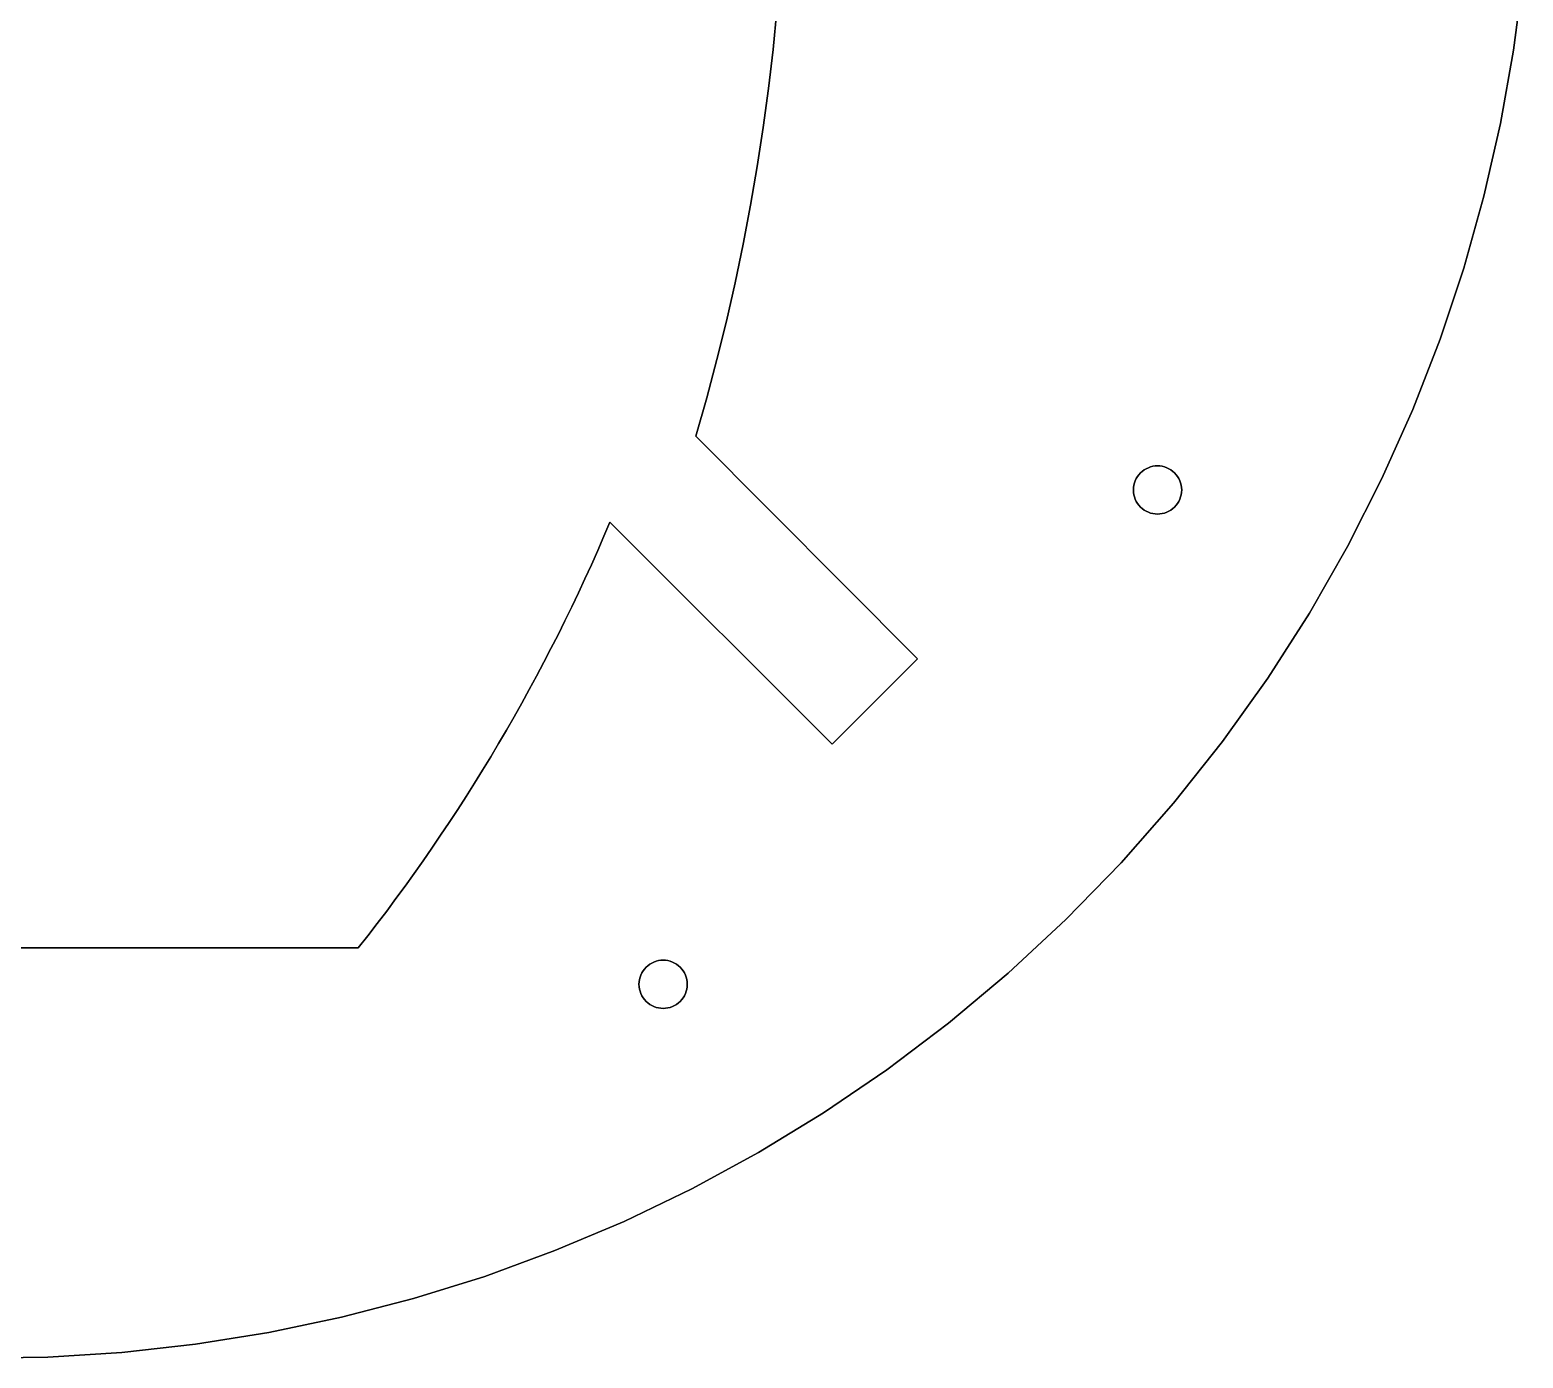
# Model space of a CAD drawing. Header units: metres. Extents: x 0 to 16, y 0 to 13.9.
# Drawn here: x 8.22 to 15.96, y 0 to 6.88 of the extents above; entities that cross this region are included whole.
import ezdxf

# ---------------------------------------------------------------- set-up
doc = ezdxf.new("R2010")
doc.units = ezdxf.units.M

msp = doc.modelspace()

# ---------------------------------------------------------------- linework, layer by layer
for points in [[(15.9072, 6.77976, 0.625), (15.9072, 6.77976), (15.9564, 7.16147), (15.9564, 7.16147, 0.625)], [(15.9564, 7.16147, 0.625), (15.9564, 7.16147), (15.9072, 6.77976), (15.9072, 6.77976, 0.625)], [(12.0896, 6.98629, 0.625), (12.0896, 6.98629), (12.0696, 6.78348), (12.0696, 6.78348, 0.625)], [(12.0696, 6.78348, 0.625), (12.0696, 6.78348), (12.0896, 6.98629), (12.0896, 6.98629, 0.625)], [(12.0696, 6.78348, 0.625), (12.0696, 6.78348), (12.046, 6.58096), (12.046, 6.58096, 0.625)], [(12.046, 6.58096, 0.625), (12.046, 6.58096), (12.0696, 6.78348), (12.0696, 6.78348, 0.625)], [(15.8396, 6.40017, 0.625), (15.8396, 6.40017), (15.9072, 6.77976), (15.9072, 6.77976, 0.625)], [(15.9072, 6.77976, 0.625), (15.9072, 6.77976), (15.8396, 6.40017), (15.8396, 6.40017, 0.625)], [(12.046, 6.58096, 0.625), (12.046, 6.58096), (12.0188, 6.37878), (12.0188, 6.37878, 0.625)], [(12.0188, 6.37878, 0.625), (12.0188, 6.37878), (12.046, 6.58096), (12.046, 6.58096, 0.625)], [(12.0188, 6.37878, 0.625), (12.0188, 6.37878), (11.9879, 6.177), (11.9879, 6.177, 0.625)], [(11.9879, 6.177, 0.625), (11.9879, 6.177), (12.0188, 6.37878), (12.0188, 6.37878, 0.625)], [(15.7536, 6.02343, 0.625), (15.7536, 6.02343), (15.8396, 6.40017), (15.8396, 6.40017, 0.625)], [(15.8396, 6.40017, 0.625), (15.8396, 6.40017), (15.7536, 6.02343), (15.7536, 6.02343, 0.625)], [(11.9879, 6.177, 0.625), (11.9879, 6.177), (11.9534, 5.97566), (11.9534, 5.97566, 0.625)], [(11.9534, 5.97566, 0.625), (11.9534, 5.97566), (11.9879, 6.177), (11.9879, 6.177, 0.625)], [(11.9534, 5.97566, 0.625), (11.9534, 5.97566), (11.9152, 5.77481), (11.9152, 5.77481, 0.625)], [(11.9152, 5.77481, 0.625), (11.9152, 5.77481), (11.9534, 5.97566), (11.9534, 5.97566, 0.625)], [(15.6491, 5.65023, 0.625), (15.6491, 5.65023), (15.7536, 6.02343), (15.7536, 6.02343, 0.625)], [(15.7536, 6.02343, 0.625), (15.7536, 6.02343), (15.6491, 5.65023), (15.6491, 5.65023, 0.625)], [(11.9152, 5.77481, 0.625), (11.9152, 5.77481), (11.8734, 5.57451), (11.8734, 5.57451, 0.625)], [(11.8734, 5.57451, 0.625), (11.8734, 5.57451), (11.9152, 5.77481), (11.9152, 5.77481, 0.625)], [(15.5261, 5.28128, 0.625), (15.5261, 5.28128), (15.6491, 5.65023), (15.6491, 5.65023, 0.625)], [(15.6491, 5.65023, 0.625), (15.6491, 5.65023), (15.5261, 5.28128), (15.5261, 5.28128, 0.625)], [(11.8734, 5.57451, 0.625), (11.8734, 5.57451), (11.828, 5.37479), (11.828, 5.37479, 0.625)], [(11.828, 5.37479, 0.625), (11.828, 5.37479), (11.8734, 5.57451), (11.8734, 5.57451, 0.625)], [(11.828, 5.37479, 0.625), (11.828, 5.37479), (11.7789, 5.17572), (11.7789, 5.17572, 0.625)], [(11.7789, 5.17572, 0.625), (11.7789, 5.17572), (11.828, 5.37479), (11.828, 5.37479, 0.625)], [(15.3846, 4.91731, 0.625), (15.3846, 4.91731), (15.5261, 5.28128), (15.5261, 5.28128, 0.625)], [(15.5261, 5.28128, 0.625), (15.5261, 5.28128), (15.3846, 4.91731), (15.3846, 4.91731, 0.625)], [(11.7789, 5.17572, 0.625), (11.7789, 5.17572), (11.7262, 4.97733), (11.7262, 4.97733, 0.625)], [(11.7262, 4.97733, 0.625), (11.7262, 4.97733), (11.7789, 5.17572), (11.7789, 5.17572, 0.625)], [(11.7262, 4.97733, 0.625), (11.7262, 4.97733), (11.6698, 4.77969), (11.6698, 4.77969, 0.625)], [(11.6698, 4.77969, 0.625), (11.6698, 4.77969), (11.7262, 4.97733), (11.7262, 4.97733, 0.625)], [(15.2245, 4.55901, 0.625), (15.2245, 4.55901), (15.3846, 4.91731), (15.3846, 4.91731, 0.625)], [(15.3846, 4.91731, 0.625), (15.3846, 4.91731), (15.2245, 4.55901), (15.2245, 4.55901, 0.625)], [(11.6698, 4.77969, 0.625), (11.6698, 4.77969), (12.8174, 3.62456), (12.8174, 3.62456, 0.625)], [(12.8174, 3.62456, 0.625), (12.8174, 3.62456), (11.6698, 4.77969), (11.6698, 4.77969, 0.625)], [(13.9519, 4.55892, 0.625), (13.9519, 4.55892), (13.9582, 4.56945), (13.9582, 4.56945, 0.625)], [(13.9582, 4.56945, 0.625), (13.9582, 4.56945), (13.9656, 4.5793), (13.9656, 4.5793, 0.625)], [(13.9656, 4.5793, 0.625), (13.9656, 4.5793), (13.9738, 4.58839), (13.9738, 4.58839, 0.625)], [(13.9738, 4.58839, 0.625), (13.9738, 4.58839), (13.9829, 4.59663), (13.9829, 4.59663, 0.625)], [(13.9829, 4.59663, 0.625), (13.9829, 4.59663), (13.9927, 4.60393), (13.9927, 4.60393, 0.625)], [(13.9927, 4.60393, 0.625), (13.9927, 4.60393), (14.0033, 4.61024), (14.0033, 4.61024, 0.625)], [(14.0033, 4.61024, 0.625), (14.0033, 4.61024), (14.0143, 4.61548), (14.0143, 4.61548, 0.625)], [(14.0143, 4.61548, 0.625), (14.0143, 4.61548), (14.0259, 4.61962), (14.0259, 4.61962, 0.625)], [(14.0259, 4.61962, 0.625), (14.0259, 4.61962), (14.0378, 4.6226), (14.0378, 4.6226, 0.625)], [(14.0378, 4.6226, 0.625), (14.0378, 4.6226), (14.0499, 4.6244), (14.0499, 4.6244, 0.625)], [(14.0499, 4.6244, 0.625), (14.0499, 4.6244), (14.0622, 4.625), (14.0622, 4.625, 0.625)], [(14.0622, 4.625, 0.625), (14.0622, 4.625), (14.0744, 4.6244), (14.0744, 4.6244, 0.625)], [(14.0744, 4.6244, 0.625), (14.0744, 4.6244), (14.0866, 4.6226), (14.0866, 4.6226, 0.625)], [(14.0866, 4.6226, 0.625), (14.0866, 4.6226), (14.0985, 4.61962), (14.0985, 4.61962, 0.625)], [(14.0985, 4.61962, 0.625), (14.0985, 4.61962), (14.11, 4.61548), (14.11, 4.61548, 0.625)], [(14.11, 4.61548, 0.625), (14.11, 4.61548), (14.1211, 4.61024), (14.1211, 4.61024, 0.625)], [(14.1211, 4.61024, 0.625), (14.1211, 4.61024), (14.1316, 4.60393), (14.1316, 4.60393, 0.625)], [(14.1316, 4.60393, 0.625), (14.1316, 4.60393), (14.1415, 4.59663), (14.1415, 4.59663, 0.625)], [(14.1415, 4.59663, 0.625), (14.1415, 4.59663), (14.1506, 4.58839), (14.1506, 4.58839, 0.625)], [(14.1506, 4.58839, 0.625), (14.1506, 4.58839), (14.1588, 4.5793), (14.1588, 4.5793, 0.625)], [(14.1588, 4.5793, 0.625), (14.1588, 4.5793), (14.1661, 4.56945), (14.1661, 4.56945, 0.625)], [(14.1661, 4.56945, 0.625), (14.1661, 4.56945), (14.1724, 4.55892), (14.1724, 4.55892, 0.625)], [(13.9372, 4.5, 0.625), (13.9372, 4.5), (13.9378, 4.51225), (13.9378, 4.51225, 0.625)], [(13.9378, 4.48775, 0.625), (13.9378, 4.48775), (13.9372, 4.5), (13.9372, 4.5, 0.625)], [(13.9378, 4.51225, 0.625), (13.9378, 4.51225), (13.9396, 4.52439), (13.9396, 4.52439, 0.625)], [(13.9396, 4.52439, 0.625), (13.9396, 4.52439), (13.9426, 4.53629), (13.9426, 4.53629, 0.625)], [(13.9426, 4.53629, 0.625), (13.9426, 4.53629), (13.9467, 4.54784), (13.9467, 4.54784, 0.625)], [(13.9467, 4.54784, 0.625), (13.9467, 4.54784), (13.9519, 4.55892), (13.9519, 4.55892, 0.625)], [(14.1724, 4.55892, 0.625), (14.1724, 4.55892), (14.1777, 4.54784), (14.1777, 4.54784, 0.625)], [(14.1777, 4.54784, 0.625), (14.1777, 4.54784), (14.1818, 4.53629), (14.1818, 4.53629, 0.625)], [(14.1818, 4.53629, 0.625), (14.1818, 4.53629), (14.1777, 4.54784), (14.1777, 4.54784, 0.625)], [(14.1777, 4.54784), (14.1818, 4.53629), (14.1818, 4.53629, 0.625), (14.1777, 4.54784, 0.625)], [(14.1818, 4.53629, 0.625), (14.1818, 4.53629), (14.1848, 4.52439), (14.1848, 4.52439, 0.625)], [(14.1848, 4.52439, 0.625), (14.1848, 4.52439), (14.1818, 4.53629), (14.1818, 4.53629, 0.625)], [(14.1818, 4.53629), (14.1848, 4.52439), (14.1848, 4.52439, 0.625), (14.1818, 4.53629, 0.625)], [(14.1848, 4.52439, 0.625), (14.1848, 4.52439), (14.1866, 4.51225), (14.1866, 4.51225, 0.625)], [(14.1866, 4.51225, 0.625), (14.1866, 4.51225), (14.1848, 4.52439), (14.1848, 4.52439, 0.625)], [(14.1848, 4.52439), (14.1866, 4.51225), (14.1866, 4.51225, 0.625), (14.1848, 4.52439, 0.625)], [(14.1866, 4.51225, 0.625), (14.1866, 4.51225), (14.1872, 4.5), (14.1872, 4.5, 0.625)], [(14.1872, 4.5, 0.625), (14.1872, 4.5), (14.1866, 4.51225), (14.1866, 4.51225, 0.625)], [(14.1866, 4.51225), (14.1872, 4.5), (14.1872, 4.5, 0.625), (14.1866, 4.51225, 0.625)], [(14.1872, 4.5, 0.625), (14.1872, 4.5), (14.1866, 4.48775), (14.1866, 4.48775, 0.625)], [(14.1866, 4.48775, 0.625), (14.1866, 4.48775), (14.1872, 4.5), (14.1872, 4.5, 0.625)], [(14.1872, 4.5), (14.1866, 4.48775), (14.1866, 4.48775, 0.625), (14.1872, 4.5, 0.625)], [(15.0459, 4.2071, 0.625), (15.0459, 4.2071), (15.2245, 4.55901), (15.2245, 4.55901, 0.625)], [(15.2245, 4.55901, 0.625), (15.2245, 4.55901), (15.0459, 4.2071), (15.0459, 4.2071, 0.625)], [(13.9396, 4.47561, 0.625), (13.9396, 4.47561), (13.9378, 4.48775), (13.9378, 4.48775, 0.625)], [(13.9426, 4.46371, 0.625), (13.9426, 4.46371), (13.9396, 4.47561), (13.9396, 4.47561, 0.625)], [(13.9467, 4.45216, 0.625), (13.9467, 4.45216), (13.9426, 4.46371), (13.9426, 4.46371, 0.625)], [(13.9519, 4.44108, 0.625), (13.9519, 4.44108), (13.9467, 4.45216), (13.9467, 4.45216, 0.625)], [(13.9467, 4.45216, 0.625), (13.9467, 4.45216), (13.9519, 4.44108), (13.9519, 4.44108, 0.625)], [(13.9519, 4.44108), (13.9467, 4.45216), (13.9467, 4.45216, 0.625), (13.9519, 4.44108, 0.625)], [(13.9582, 4.43055, 0.625), (13.9582, 4.43055), (13.9519, 4.44108), (13.9519, 4.44108, 0.625)], [(13.9519, 4.44108, 0.625), (13.9519, 4.44108), (13.9582, 4.43055), (13.9582, 4.43055, 0.625)], [(13.9582, 4.43055), (13.9519, 4.44108), (13.9519, 4.44108, 0.625), (13.9582, 4.43055, 0.625)], [(13.9656, 4.4207, 0.625), (13.9656, 4.4207), (13.9582, 4.43055), (13.9582, 4.43055, 0.625)], [(13.9582, 4.43055, 0.625), (13.9582, 4.43055), (13.9656, 4.4207), (13.9656, 4.4207, 0.625)], [(13.9656, 4.4207), (13.9582, 4.43055), (13.9582, 4.43055, 0.625), (13.9656, 4.4207, 0.625)], [(13.9738, 4.41161, 0.625), (13.9738, 4.41161), (13.9656, 4.4207), (13.9656, 4.4207, 0.625)], [(13.9656, 4.4207, 0.625), (13.9656, 4.4207), (13.9738, 4.41161), (13.9738, 4.41161, 0.625)], [(13.9738, 4.41161), (13.9656, 4.4207), (13.9656, 4.4207, 0.625), (13.9738, 4.41161, 0.625)], [(13.9829, 4.40337, 0.625), (13.9829, 4.40337), (13.9738, 4.41161), (13.9738, 4.41161, 0.625)], [(13.9738, 4.41161, 0.625), (13.9738, 4.41161), (13.9829, 4.40337), (13.9829, 4.40337, 0.625)], [(13.9829, 4.40337), (13.9738, 4.41161), (13.9738, 4.41161, 0.625), (13.9829, 4.40337, 0.625)], [(14.1506, 4.41161, 0.625), (14.1506, 4.41161), (14.1415, 4.40337), (14.1415, 4.40337, 0.625)], [(14.1415, 4.40337, 0.625), (14.1415, 4.40337), (14.1506, 4.41161), (14.1506, 4.41161, 0.625)], [(14.1506, 4.41161), (14.1415, 4.40337), (14.1415, 4.40337, 0.625), (14.1506, 4.41161, 0.625)], [(14.1588, 4.4207, 0.625), (14.1588, 4.4207), (14.1506, 4.41161), (14.1506, 4.41161, 0.625)], [(14.1506, 4.41161, 0.625), (14.1506, 4.41161), (14.1588, 4.4207), (14.1588, 4.4207, 0.625)], [(14.1588, 4.4207), (14.1506, 4.41161), (14.1506, 4.41161, 0.625), (14.1588, 4.4207, 0.625)], [(14.1661, 4.43055, 0.625), (14.1661, 4.43055), (14.1588, 4.4207), (14.1588, 4.4207, 0.625)], [(14.1588, 4.4207, 0.625), (14.1588, 4.4207), (14.1661, 4.43055), (14.1661, 4.43055, 0.625)], [(14.1661, 4.43055), (14.1588, 4.4207), (14.1588, 4.4207, 0.625), (14.1661, 4.43055, 0.625)], [(14.1724, 4.44108, 0.625), (14.1724, 4.44108), (14.1661, 4.43055), (14.1661, 4.43055, 0.625)], [(14.1661, 4.43055, 0.625), (14.1661, 4.43055), (14.1724, 4.44108), (14.1724, 4.44108, 0.625)], [(14.1724, 4.44108), (14.1661, 4.43055), (14.1661, 4.43055, 0.625), (14.1724, 4.44108, 0.625)], [(14.1777, 4.45216, 0.625), (14.1777, 4.45216), (14.1724, 4.44108), (14.1724, 4.44108, 0.625)], [(14.1724, 4.44108, 0.625), (14.1724, 4.44108), (14.1777, 4.45216), (14.1777, 4.45216, 0.625)], [(14.1777, 4.45216), (14.1724, 4.44108), (14.1724, 4.44108, 0.625), (14.1777, 4.45216, 0.625)], [(14.1818, 4.46371, 0.625), (14.1818, 4.46371), (14.1777, 4.45216), (14.1777, 4.45216, 0.625)], [(14.1777, 4.45216, 0.625), (14.1777, 4.45216), (14.1818, 4.46371), (14.1818, 4.46371, 0.625)], [(14.1818, 4.46371), (14.1777, 4.45216), (14.1777, 4.45216, 0.625), (14.1818, 4.46371, 0.625)], [(14.1848, 4.47561, 0.625), (14.1848, 4.47561), (14.1818, 4.46371), (14.1818, 4.46371, 0.625)], [(14.1818, 4.46371, 0.625), (14.1818, 4.46371), (14.1848, 4.47561), (14.1848, 4.47561, 0.625)], [(14.1848, 4.47561), (14.1818, 4.46371), (14.1818, 4.46371, 0.625), (14.1848, 4.47561, 0.625)], [(14.1866, 4.48775, 0.625), (14.1866, 4.48775), (14.1848, 4.47561), (14.1848, 4.47561, 0.625)], [(14.1848, 4.47561, 0.625), (14.1848, 4.47561), (14.1866, 4.48775), (14.1866, 4.48775, 0.625)], [(14.1866, 4.48775), (14.1848, 4.47561), (14.1848, 4.47561, 0.625), (14.1866, 4.48775, 0.625)], [(11.2246, 4.33398, 0.625), (11.2246, 4.33398), (11.1931, 4.25991), (11.1931, 4.25991, 0.625)], [(11.1931, 4.25991, 0.625), (11.1931, 4.25991), (11.2246, 4.33398), (11.2246, 4.33398, 0.625)], [(12.3754, 3.18262, 0.625), (12.3754, 3.18262), (11.2246, 4.33398), (11.2246, 4.33398, 0.625)], [(11.2246, 4.33398, 0.625), (11.2246, 4.33398), (12.3754, 3.18262), (12.3754, 3.18262, 0.625)], [(13.9927, 4.39607, 0.625), (13.9927, 4.39607), (13.9829, 4.40337), (13.9829, 4.40337, 0.625)], [(13.9829, 4.40337, 0.625), (13.9829, 4.40337), (13.9927, 4.39607), (13.9927, 4.39607, 0.625)], [(13.9927, 4.39607), (13.9829, 4.40337), (13.9829, 4.40337, 0.625), (13.9927, 4.39607, 0.625)], [(14.0033, 4.38976, 0.625), (14.0033, 4.38976), (13.9927, 4.39607), (13.9927, 4.39607, 0.625)], [(13.9927, 4.39607, 0.625), (13.9927, 4.39607), (14.0033, 4.38976), (14.0033, 4.38976, 0.625)], [(14.0033, 4.38976), (13.9927, 4.39607), (13.9927, 4.39607, 0.625), (14.0033, 4.38976, 0.625)], [(14.0143, 4.38452, 0.625), (14.0143, 4.38452), (14.0033, 4.38976), (14.0033, 4.38976, 0.625)], [(14.0033, 4.38976, 0.625), (14.0033, 4.38976), (14.0143, 4.38452), (14.0143, 4.38452, 0.625)], [(14.0143, 4.38452), (14.0033, 4.38976), (14.0033, 4.38976, 0.625), (14.0143, 4.38452, 0.625)], [(14.0259, 4.38038, 0.625), (14.0259, 4.38038), (14.0143, 4.38452), (14.0143, 4.38452, 0.625)], [(14.0143, 4.38452, 0.625), (14.0143, 4.38452), (14.0259, 4.38038), (14.0259, 4.38038, 0.625)], [(14.0259, 4.38038), (14.0143, 4.38452), (14.0143, 4.38452, 0.625), (14.0259, 4.38038, 0.625)], [(14.0378, 4.3774, 0.625), (14.0378, 4.3774), (14.0259, 4.38038), (14.0259, 4.38038, 0.625)], [(14.0259, 4.38038, 0.625), (14.0259, 4.38038), (14.0378, 4.3774), (14.0378, 4.3774, 0.625)], [(14.0378, 4.3774), (14.0259, 4.38038), (14.0259, 4.38038, 0.625), (14.0378, 4.3774, 0.625)], [(14.0499, 4.3756, 0.625), (14.0499, 4.3756), (14.0378, 4.3774), (14.0378, 4.3774, 0.625)], [(14.0378, 4.3774, 0.625), (14.0378, 4.3774), (14.0499, 4.3756), (14.0499, 4.3756, 0.625)], [(14.0499, 4.3756), (14.0378, 4.3774), (14.0378, 4.3774, 0.625), (14.0499, 4.3756, 0.625)], [(14.0622, 4.375, 0.625), (14.0622, 4.375), (14.0499, 4.3756), (14.0499, 4.3756, 0.625)], [(14.0499, 4.3756, 0.625), (14.0499, 4.3756), (14.0622, 4.375), (14.0622, 4.375, 0.625)], [(14.0622, 4.375), (14.0499, 4.3756), (14.0499, 4.3756, 0.625), (14.0622, 4.375, 0.625)], [(14.0744, 4.3756, 0.625), (14.0744, 4.3756), (14.0622, 4.375), (14.0622, 4.375, 0.625)], [(14.0622, 4.375, 0.625), (14.0622, 4.375), (14.0744, 4.3756), (14.0744, 4.3756, 0.625)], [(14.0744, 4.3756), (14.0622, 4.375), (14.0622, 4.375, 0.625), (14.0744, 4.3756, 0.625)], [(14.0866, 4.3774, 0.625), (14.0866, 4.3774), (14.0744, 4.3756), (14.0744, 4.3756, 0.625)], [(14.0744, 4.3756, 0.625), (14.0744, 4.3756), (14.0866, 4.3774), (14.0866, 4.3774, 0.625)], [(14.0866, 4.3774), (14.0744, 4.3756), (14.0744, 4.3756, 0.625), (14.0866, 4.3774, 0.625)], [(14.0985, 4.38038, 0.625), (14.0985, 4.38038), (14.0866, 4.3774), (14.0866, 4.3774, 0.625)], [(14.0866, 4.3774, 0.625), (14.0866, 4.3774), (14.0985, 4.38038), (14.0985, 4.38038, 0.625)], [(14.0985, 4.38038), (14.0866, 4.3774), (14.0866, 4.3774, 0.625), (14.0985, 4.38038, 0.625)], [(14.11, 4.38452, 0.625), (14.11, 4.38452), (14.0985, 4.38038), (14.0985, 4.38038, 0.625)], [(14.0985, 4.38038, 0.625), (14.0985, 4.38038), (14.11, 4.38452), (14.11, 4.38452, 0.625)], [(14.11, 4.38452), (14.0985, 4.38038), (14.0985, 4.38038, 0.625), (14.11, 4.38452, 0.625)], [(14.1211, 4.38976, 0.625), (14.1211, 4.38976), (14.11, 4.38452), (14.11, 4.38452, 0.625)], [(14.11, 4.38452, 0.625), (14.11, 4.38452), (14.1211, 4.38976), (14.1211, 4.38976, 0.625)], [(14.1211, 4.38976), (14.11, 4.38452), (14.11, 4.38452, 0.625), (14.1211, 4.38976, 0.625)], [(14.1316, 4.39607, 0.625), (14.1316, 4.39607), (14.1211, 4.38976), (14.1211, 4.38976, 0.625)], [(14.1211, 4.38976, 0.625), (14.1211, 4.38976), (14.1316, 4.39607), (14.1316, 4.39607, 0.625)], [(14.1316, 4.39607), (14.1211, 4.38976), (14.1211, 4.38976, 0.625), (14.1316, 4.39607, 0.625)], [(14.1415, 4.40337, 0.625), (14.1415, 4.40337), (14.1316, 4.39607), (14.1316, 4.39607, 0.625)], [(14.1316, 4.39607, 0.625), (14.1316, 4.39607), (14.1415, 4.40337), (14.1415, 4.40337, 0.625)], [(14.1415, 4.40337), (14.1316, 4.39607), (14.1316, 4.39607, 0.625), (14.1415, 4.40337, 0.625)], [(11.1931, 4.25991, 0.625), (11.1931, 4.25991), (11.161, 4.18613), (11.161, 4.18613, 0.625)], [(11.161, 4.18613, 0.625), (11.161, 4.18613), (11.1931, 4.25991), (11.1931, 4.25991, 0.625)], [(11.161, 4.18613, 0.625), (11.161, 4.18613), (11.1282, 4.11265), (11.1282, 4.11265, 0.625)], [(11.1282, 4.11265, 0.625), (11.1282, 4.11265), (11.161, 4.18613), (11.161, 4.18613, 0.625)], [(14.8487, 3.8623, 0.625), (14.8487, 3.8623), (15.0459, 4.2071), (15.0459, 4.2071, 0.625)], [(15.0459, 4.2071, 0.625), (15.0459, 4.2071), (14.8487, 3.8623), (14.8487, 3.8623, 0.625)], [(11.1282, 4.11265, 0.625), (11.1282, 4.11265), (11.0949, 4.03946), (11.0949, 4.03946, 0.625)], [(11.0949, 4.03946, 0.625), (11.0949, 4.03946), (11.1282, 4.11265), (11.1282, 4.11265, 0.625)], [(11.0949, 4.03946, 0.625), (11.0949, 4.03946), (11.0609, 3.96658), (11.0609, 3.96658, 0.625)], [(11.0609, 3.96658, 0.625), (11.0609, 3.96658), (11.0949, 4.03946), (11.0949, 4.03946, 0.625)], [(11.0609, 3.96658, 0.625), (11.0609, 3.96658), (11.0264, 3.894), (11.0264, 3.894, 0.625)], [(11.0264, 3.894, 0.625), (11.0264, 3.894), (11.0609, 3.96658), (11.0609, 3.96658, 0.625)], [(11.0264, 3.894, 0.625), (11.0264, 3.894), (10.9912, 3.82173), (10.9912, 3.82173, 0.625)], [(10.9912, 3.82173, 0.625), (10.9912, 3.82173), (11.0264, 3.894), (11.0264, 3.894, 0.625)], [(10.9912, 3.82173, 0.625), (10.9912, 3.82173), (10.9554, 3.74978), (10.9554, 3.74978, 0.625)], [(10.9554, 3.74978, 0.625), (10.9554, 3.74978), (10.9912, 3.82173), (10.9912, 3.82173, 0.625)], [(14.6329, 3.5253, 0.625), (14.6329, 3.5253), (14.8487, 3.8623), (14.8487, 3.8623, 0.625)], [(14.8487, 3.8623, 0.625), (14.8487, 3.8623), (14.6329, 3.5253), (14.6329, 3.5253, 0.625)], [(10.9554, 3.74978, 0.625), (10.9554, 3.74978), (10.919, 3.67814), (10.919, 3.67814, 0.625)], [(10.919, 3.67814, 0.625), (10.919, 3.67814), (10.9554, 3.74978), (10.9554, 3.74978, 0.625)], [(10.919, 3.67814, 0.625), (10.919, 3.67814), (10.882, 3.60682), (10.882, 3.60682, 0.625)], [(10.882, 3.60682, 0.625), (10.882, 3.60682), (10.919, 3.67814), (10.919, 3.67814, 0.625)], [(10.882, 3.60682, 0.625), (10.882, 3.60682), (10.8444, 3.53582), (10.8444, 3.53582, 0.625)], [(10.8444, 3.53582, 0.625), (10.8444, 3.53582), (10.882, 3.60682), (10.882, 3.60682, 0.625)], [(12.8174, 3.62456, 0.625), (12.8174, 3.62456), (12.3754, 3.18262), (12.3754, 3.18262, 0.625)], [(12.3754, 3.18262, 0.625), (12.3754, 3.18262), (12.8174, 3.62456), (12.8174, 3.62456, 0.625)], [(10.8444, 3.53582, 0.625), (10.8444, 3.53582), (10.8062, 3.46516), (10.8062, 3.46516, 0.625)], [(10.8062, 3.46516, 0.625), (10.8062, 3.46516), (10.8444, 3.53582), (10.8444, 3.53582, 0.625)], [(14.3984, 3.19682, 0.625), (14.3984, 3.19682), (14.6329, 3.5253), (14.6329, 3.5253, 0.625)], [(14.6329, 3.5253, 0.625), (14.6329, 3.5253), (14.3984, 3.19682), (14.3984, 3.19682, 0.625)], [(10.8062, 3.46516, 0.625), (10.8062, 3.46516), (10.7674, 3.39482), (10.7674, 3.39482, 0.625)], [(10.7674, 3.39482, 0.625), (10.7674, 3.39482), (10.8062, 3.46516), (10.8062, 3.46516, 0.625)], [(10.7674, 3.39482, 0.625), (10.7674, 3.39482), (10.7281, 3.32482), (10.7281, 3.32482, 0.625)], [(10.7281, 3.32482, 0.625), (10.7281, 3.32482), (10.7674, 3.39482), (10.7674, 3.39482, 0.625)], [(10.6881, 3.25516, 0.625), (10.6881, 3.25516), (10.6475, 3.18584), (10.6475, 3.18584, 0.625)], [(10.6475, 3.18584, 0.625), (10.6475, 3.18584), (10.6881, 3.25516), (10.6881, 3.25516, 0.625)], [(10.7281, 3.32482, 0.625), (10.7281, 3.32482), (10.6881, 3.25516), (10.6881, 3.25516, 0.625)], [(10.6881, 3.25516, 0.625), (10.6881, 3.25516), (10.7281, 3.32482), (10.7281, 3.32482, 0.625)], [(10.6475, 3.18584, 0.625), (10.6475, 3.18584), (10.6064, 3.11687), (10.6064, 3.11687, 0.625)], [(10.6064, 3.11687, 0.625), (10.6064, 3.11687), (10.6475, 3.18584), (10.6475, 3.18584, 0.625)], [(14.1452, 2.87757, 0.625), (14.1452, 2.87757), (14.3984, 3.19682), (14.3984, 3.19682, 0.625)], [(14.3984, 3.19682, 0.625), (14.3984, 3.19682), (14.1452, 2.87757), (14.1452, 2.87757, 0.625)], [(10.6064, 3.11687, 0.625), (10.6064, 3.11687), (10.5646, 3.04825), (10.5646, 3.04825, 0.625)], [(10.5646, 3.04825, 0.625), (10.5646, 3.04825), (10.6064, 3.11687), (10.6064, 3.11687, 0.625)], [(10.5646, 3.04825, 0.625), (10.5646, 3.04825), (10.5223, 2.97999), (10.5223, 2.97999, 0.625)], [(10.5223, 2.97999, 0.625), (10.5223, 2.97999), (10.5646, 3.04825), (10.5646, 3.04825, 0.625)], [(10.5223, 2.97999, 0.625), (10.5223, 2.97999), (10.4794, 2.91208), (10.4794, 2.91208, 0.625)], [(10.4794, 2.91208, 0.625), (10.4794, 2.91208), (10.5223, 2.97999), (10.5223, 2.97999, 0.625)], [(10.4794, 2.91208, 0.625), (10.4794, 2.91208), (10.436, 2.84453), (10.436, 2.84453, 0.625)], [(10.436, 2.84453, 0.625), (10.436, 2.84453), (10.4794, 2.91208), (10.4794, 2.91208, 0.625)], [(13.8733, 2.56826, 0.625), (13.8733, 2.56826), (14.1452, 2.87757), (14.1452, 2.87757, 0.625)], [(14.1452, 2.87757, 0.625), (14.1452, 2.87757), (13.8733, 2.56826), (13.8733, 2.56826, 0.625)], [(10.436, 2.84453, 0.625), (10.436, 2.84453), (10.3919, 2.77735), (10.3919, 2.77735, 0.625)], [(10.3919, 2.77735, 0.625), (10.3919, 2.77735), (10.436, 2.84453), (10.436, 2.84453, 0.625)], [(10.3473, 2.71054, 0.625), (10.3473, 2.71054), (10.3021, 2.6441), (10.3021, 2.6441, 0.625)], [(10.3021, 2.6441, 0.625), (10.3021, 2.6441), (10.3473, 2.71054), (10.3473, 2.71054, 0.625)], [(10.3919, 2.77735, 0.625), (10.3919, 2.77735), (10.3473, 2.71054), (10.3473, 2.71054, 0.625)], [(10.3473, 2.71054, 0.625), (10.3473, 2.71054), (10.3919, 2.77735), (10.3919, 2.77735, 0.625)], [(10.3021, 2.6441, 0.625), (10.3021, 2.6441), (10.2563, 2.57804), (10.2563, 2.57804, 0.625)], [(10.2563, 2.57804, 0.625), (10.2563, 2.57804), (10.3021, 2.6441), (10.3021, 2.6441, 0.625)], [(10.2563, 2.57804, 0.625), (10.2563, 2.57804), (10.21, 2.51236), (10.21, 2.51236, 0.625)], [(10.21, 2.51236, 0.625), (10.21, 2.51236), (10.2563, 2.57804), (10.2563, 2.57804, 0.625)], [(13.5862, 2.27308, 0.625), (13.5862, 2.27308), (13.8733, 2.56826), (13.8733, 2.56826, 0.625)], [(13.8733, 2.56826, 0.625), (13.8733, 2.56826), (13.5862, 2.27308), (13.5862, 2.27308, 0.625)], [(10.21, 2.51236, 0.625), (10.21, 2.51236), (10.1631, 2.44706), (10.1631, 2.44706, 0.625)], [(10.1631, 2.44706, 0.625), (10.1631, 2.44706), (10.21, 2.51236), (10.21, 2.51236, 0.625)], [(10.1631, 2.44706, 0.625), (10.1631, 2.44706), (10.1156, 2.38215), (10.1156, 2.38215, 0.625)], [(10.1156, 2.38215, 0.625), (10.1156, 2.38215), (10.1631, 2.44706), (10.1631, 2.44706, 0.625)], [(10.1156, 2.38215, 0.625), (10.1156, 2.38215), (10.0676, 2.31764), (10.0676, 2.31764, 0.625)], [(10.0676, 2.31764, 0.625), (10.0676, 2.31764), (10.1156, 2.38215), (10.1156, 2.38215, 0.625)], [(10.019, 2.25351, 0.625), (10.019, 2.25351), (9.96992, 2.18979), (9.96992, 2.18979, 0.625)], [(9.96992, 2.18979, 0.625), (9.96992, 2.18979), (10.019, 2.25351), (10.019, 2.25351, 0.625)], [(10.0676, 2.31764, 0.625), (10.0676, 2.31764), (10.019, 2.25351), (10.019, 2.25351, 0.625)], [(10.019, 2.25351, 0.625), (10.019, 2.25351), (10.0676, 2.31764), (10.0676, 2.31764, 0.625)], [(13.2877, 1.99579, 0.625), (13.2877, 1.99579), (13.5862, 2.27308), (13.5862, 2.27308, 0.625)], [(13.5862, 2.27308, 0.625), (13.5862, 2.27308), (13.2877, 1.99579), (13.2877, 1.99579, 0.625)], [(9.96992, 2.18979, 0.625), (9.96992, 2.18979), (9.92023, 2.12647), (9.92023, 2.12647, 0.625)], [(9.92023, 2.12647, 0.625), (9.92023, 2.12647), (9.96992, 2.18979), (9.96992, 2.18979, 0.625)], [(9.92023, 2.12647, 0.625), (9.92023, 2.12647), (6.07977, 2.12647), (6.07977, 2.12647, 0.625)], [(6.07977, 2.12647, 0.625), (6.07977, 2.12647), (9.92023, 2.12647), (9.92023, 2.12647, 0.625)], [(11.3961, 2.00727, 0.625), (11.3961, 2.00727), (11.4034, 2.01712), (11.4034, 2.01712, 0.625)], [(11.4034, 2.01712), (11.3961, 2.00727), (11.3961, 2.00727, 0.625), (11.4034, 2.01712, 0.625)], [(11.4034, 2.01712, 0.625), (11.4034, 2.01712), (11.4116, 2.02621), (11.4116, 2.02621, 0.625)], [(11.4116, 2.02621), (11.4034, 2.01712), (11.4034, 2.01712, 0.625), (11.4116, 2.02621, 0.625)], [(11.4116, 2.02621, 0.625), (11.4116, 2.02621), (11.4207, 2.03445), (11.4207, 2.03445, 0.625)], [(11.4207, 2.03445), (11.4116, 2.02621), (11.4116, 2.02621, 0.625), (11.4207, 2.03445, 0.625)], [(11.4207, 2.03445, 0.625), (11.4207, 2.03445), (11.4306, 2.04176), (11.4306, 2.04176, 0.625)], [(11.4306, 2.04176), (11.4207, 2.03445), (11.4207, 2.03445, 0.625), (11.4306, 2.04176, 0.625)], [(11.4306, 2.04176, 0.625), (11.4306, 2.04176), (11.4411, 2.04806), (11.4411, 2.04806, 0.625)], [(11.4411, 2.04806), (11.4306, 2.04176), (11.4306, 2.04176, 0.625), (11.4411, 2.04806, 0.625)], [(11.4411, 2.04806, 0.625), (11.4411, 2.04806), (11.4522, 2.05331), (11.4522, 2.05331, 0.625)], [(11.4522, 2.05331), (11.4411, 2.04806), (11.4411, 2.04806, 0.625), (11.4522, 2.05331, 0.625)], [(11.4522, 2.05331, 0.625), (11.4522, 2.05331), (11.4637, 2.05744), (11.4637, 2.05744, 0.625)], [(11.4637, 2.05744), (11.4522, 2.05331), (11.4522, 2.05331, 0.625), (11.4637, 2.05744, 0.625)], [(11.4637, 2.05744, 0.625), (11.4637, 2.05744), (11.4756, 2.06042), (11.4756, 2.06042, 0.625)], [(11.4756, 2.06042), (11.4637, 2.05744), (11.4637, 2.05744, 0.625), (11.4756, 2.06042, 0.625)], [(11.4756, 2.06042, 0.625), (11.4756, 2.06042), (11.4877, 2.06222), (11.4877, 2.06222, 0.625)], [(11.4877, 2.06222), (11.4756, 2.06042), (11.4756, 2.06042, 0.625), (11.4877, 2.06222, 0.625)], [(11.4877, 2.06222, 0.625), (11.4877, 2.06222), (11.5, 2.06282), (11.5, 2.06282, 0.625)], [(11.5, 2.06282), (11.4877, 2.06222), (11.4877, 2.06222, 0.625), (11.5, 2.06282, 0.625)], [(11.5, 2.06282, 0.625), (11.5, 2.06282), (11.5123, 2.06222), (11.5123, 2.06222, 0.625)], [(11.5123, 2.06222), (11.5, 2.06282), (11.5, 2.06282, 0.625), (11.5123, 2.06222, 0.625)], [(11.5123, 2.06222, 0.625), (11.5123, 2.06222), (11.5244, 2.06042), (11.5244, 2.06042, 0.625)], [(11.5244, 2.06042), (11.5123, 2.06222), (11.5123, 2.06222, 0.625), (11.5244, 2.06042, 0.625)], [(11.5244, 2.06042, 0.625), (11.5244, 2.06042), (11.5363, 2.05744), (11.5363, 2.05744, 0.625)], [(11.5363, 2.05744), (11.5244, 2.06042), (11.5244, 2.06042, 0.625), (11.5363, 2.05744, 0.625)], [(11.5363, 2.05744, 0.625), (11.5363, 2.05744), (11.5478, 2.05331), (11.5478, 2.05331, 0.625)], [(11.5478, 2.05331), (11.5363, 2.05744), (11.5363, 2.05744, 0.625), (11.5478, 2.05331, 0.625)], [(11.5478, 2.05331, 0.625), (11.5478, 2.05331), (11.5589, 2.04806), (11.5589, 2.04806, 0.625)], [(11.5589, 2.04806), (11.5478, 2.05331), (11.5478, 2.05331, 0.625), (11.5589, 2.04806, 0.625)], [(11.5478, 2.05331, 0.625), (11.5478, 2.05331), (11.5589, 2.04806), (11.5589, 2.04806, 0.625)], [(11.5589, 2.04806), (11.5478, 2.05331), (11.5478, 2.05331, 0.625), (11.5589, 2.04806, 0.625)], [(11.5589, 2.04806, 0.625), (11.5589, 2.04806), (11.5694, 2.04176), (11.5694, 2.04176, 0.625)], [(11.5694, 2.04176), (11.5589, 2.04806), (11.5589, 2.04806, 0.625), (11.5694, 2.04176, 0.625)], [(11.5589, 2.04806, 0.625), (11.5589, 2.04806), (11.5694, 2.04176), (11.5694, 2.04176, 0.625)], [(11.5694, 2.04176), (11.5589, 2.04806), (11.5589, 2.04806, 0.625), (11.5694, 2.04176, 0.625)], [(11.5694, 2.04176, 0.625), (11.5694, 2.04176), (11.5793, 2.03445), (11.5793, 2.03445, 0.625)], [(11.5793, 2.03445), (11.5694, 2.04176), (11.5694, 2.04176, 0.625), (11.5793, 2.03445, 0.625)], [(11.5694, 2.04176, 0.625), (11.5694, 2.04176), (11.5793, 2.03445), (11.5793, 2.03445, 0.625)], [(11.5793, 2.03445), (11.5694, 2.04176), (11.5694, 2.04176, 0.625), (11.5793, 2.03445, 0.625)], [(11.5793, 2.03445, 0.625), (11.5793, 2.03445), (11.5884, 2.02621), (11.5884, 2.02621, 0.625)], [(11.5884, 2.02621), (11.5793, 2.03445), (11.5793, 2.03445, 0.625), (11.5884, 2.02621, 0.625)], [(11.5793, 2.03445, 0.625), (11.5793, 2.03445), (11.5884, 2.02621), (11.5884, 2.02621, 0.625)], [(11.5884, 2.02621), (11.5793, 2.03445), (11.5793, 2.03445, 0.625), (11.5884, 2.02621, 0.625)], [(11.5884, 2.02621, 0.625), (11.5884, 2.02621), (11.5966, 2.01712), (11.5966, 2.01712, 0.625)], [(11.5966, 2.01712), (11.5884, 2.02621), (11.5884, 2.02621, 0.625), (11.5966, 2.01712, 0.625)], [(11.5884, 2.02621, 0.625), (11.5884, 2.02621), (11.5966, 2.01712), (11.5966, 2.01712, 0.625)], [(11.5966, 2.01712), (11.5884, 2.02621), (11.5884, 2.02621, 0.625), (11.5966, 2.01712, 0.625)], [(11.5966, 2.01712, 0.625), (11.5966, 2.01712), (11.6039, 2.00727), (11.6039, 2.00727, 0.625)], [(11.6039, 2.00727), (11.5966, 2.01712), (11.5966, 2.01712, 0.625), (11.6039, 2.00727, 0.625)], [(11.5966, 2.01712, 0.625), (11.5966, 2.01712), (11.6039, 2.00727), (11.6039, 2.00727, 0.625)], [(11.6039, 2.00727), (11.5966, 2.01712), (11.5966, 2.01712, 0.625), (11.6039, 2.00727, 0.625)], [(11.375, 1.93782, 0.625), (11.375, 1.93782), (11.3756, 1.95007), (11.3756, 1.95007, 0.625)], [(11.3756, 1.95007), (11.375, 1.93782), (11.375, 1.93782, 0.625), (11.3756, 1.95007, 0.625)], [(11.3756, 1.92557, 0.625), (11.3756, 1.92557), (11.375, 1.93782), (11.375, 1.93782, 0.625)], [(11.375, 1.93782), (11.3756, 1.92557), (11.3756, 1.92557, 0.625), (11.375, 1.93782, 0.625)], [(11.3756, 1.95007, 0.625), (11.3756, 1.95007), (11.3774, 1.96221), (11.3774, 1.96221, 0.625)], [(11.3774, 1.96221), (11.3756, 1.95007), (11.3756, 1.95007, 0.625), (11.3774, 1.96221, 0.625)], [(11.3774, 1.96221, 0.625), (11.3774, 1.96221), (11.3804, 1.97411), (11.3804, 1.97411, 0.625)], [(11.3804, 1.97411), (11.3774, 1.96221), (11.3774, 1.96221, 0.625), (11.3804, 1.97411, 0.625)], [(11.3804, 1.97411, 0.625), (11.3804, 1.97411), (11.3845, 1.98566), (11.3845, 1.98566, 0.625)], [(11.3845, 1.98566), (11.3804, 1.97411), (11.3804, 1.97411, 0.625), (11.3845, 1.98566, 0.625)], [(11.3845, 1.98566, 0.625), (11.3845, 1.98566), (11.3898, 1.99675), (11.3898, 1.99675, 0.625)], [(11.3898, 1.99675), (11.3845, 1.98566), (11.3845, 1.98566, 0.625), (11.3898, 1.99675, 0.625)], [(11.3898, 1.99675, 0.625), (11.3898, 1.99675), (11.3961, 2.00727), (11.3961, 2.00727, 0.625)], [(11.3961, 2.00727), (11.3898, 1.99675), (11.3898, 1.99675, 0.625), (11.3961, 2.00727, 0.625)], [(11.6039, 2.00727, 0.625), (11.6039, 2.00727), (11.6102, 1.99675), (11.6102, 1.99675, 0.625)], [(11.6102, 1.99675), (11.6039, 2.00727), (11.6039, 2.00727, 0.625), (11.6102, 1.99675, 0.625)], [(11.6039, 2.00727, 0.625), (11.6039, 2.00727), (11.6102, 1.99675), (11.6102, 1.99675, 0.625)], [(11.6102, 1.99675), (11.6039, 2.00727), (11.6039, 2.00727, 0.625), (11.6102, 1.99675, 0.625)], [(11.6102, 1.99675, 0.625), (11.6102, 1.99675), (11.6155, 1.98566), (11.6155, 1.98566, 0.625)], [(11.6155, 1.98566), (11.6102, 1.99675), (11.6102, 1.99675, 0.625), (11.6155, 1.98566, 0.625)], [(11.6102, 1.99675, 0.625), (11.6102, 1.99675), (11.6155, 1.98566), (11.6155, 1.98566, 0.625)], [(11.6155, 1.98566), (11.6102, 1.99675), (11.6102, 1.99675, 0.625), (11.6155, 1.98566, 0.625)], [(11.6155, 1.98566, 0.625), (11.6155, 1.98566), (11.6196, 1.97411), (11.6196, 1.97411, 0.625)], [(11.6196, 1.97411), (11.6155, 1.98566), (11.6155, 1.98566, 0.625), (11.6196, 1.97411, 0.625)], [(11.6155, 1.98566, 0.625), (11.6155, 1.98566), (11.6196, 1.97411), (11.6196, 1.97411, 0.625)], [(11.6196, 1.97411), (11.6155, 1.98566), (11.6155, 1.98566, 0.625), (11.6196, 1.97411, 0.625)], [(11.6196, 1.97411, 0.625), (11.6196, 1.97411), (11.6226, 1.96221), (11.6226, 1.96221, 0.625)], [(11.6226, 1.96221), (11.6196, 1.97411), (11.6196, 1.97411, 0.625), (11.6226, 1.96221, 0.625)], [(11.6196, 1.97411, 0.625), (11.6196, 1.97411), (11.6226, 1.96221), (11.6226, 1.96221, 0.625)], [(11.6226, 1.96221), (11.6196, 1.97411), (11.6196, 1.97411, 0.625), (11.6226, 1.96221, 0.625)], [(11.6226, 1.96221, 0.625), (11.6226, 1.96221), (11.6244, 1.95007), (11.6244, 1.95007, 0.625)], [(11.6244, 1.95007), (11.6226, 1.96221), (11.6226, 1.96221, 0.625), (11.6244, 1.95007, 0.625)], [(11.6226, 1.96221, 0.625), (11.6226, 1.96221), (11.6244, 1.95007), (11.6244, 1.95007, 0.625)], [(11.6244, 1.95007), (11.6226, 1.96221), (11.6226, 1.96221, 0.625), (11.6244, 1.95007, 0.625)], [(11.6244, 1.95007, 0.625), (11.6244, 1.95007), (11.625, 1.93782), (11.625, 1.93782, 0.625)], [(11.625, 1.93782), (11.6244, 1.95007), (11.6244, 1.95007, 0.625), (11.625, 1.93782, 0.625)], [(11.6244, 1.95007, 0.625), (11.6244, 1.95007), (11.625, 1.93782), (11.625, 1.93782, 0.625)], [(11.625, 1.93782), (11.6244, 1.95007), (11.6244, 1.95007, 0.625), (11.625, 1.93782, 0.625)], [(11.625, 1.93782, 0.625), (11.625, 1.93782), (11.6244, 1.92557), (11.6244, 1.92557, 0.625)], [(11.6244, 1.92557), (11.625, 1.93782), (11.625, 1.93782, 0.625), (11.6244, 1.92557, 0.625)], [(11.625, 1.93782, 0.625), (11.625, 1.93782), (11.6244, 1.92557), (11.6244, 1.92557, 0.625)], [(11.6244, 1.92557), (11.625, 1.93782), (11.625, 1.93782, 0.625), (11.6244, 1.92557, 0.625)], [(12.9785, 1.73639, 0.625), (12.9785, 1.73639), (13.2877, 1.99579), (13.2877, 1.99579, 0.625)], [(13.2877, 1.99579, 0.625), (13.2877, 1.99579), (12.9785, 1.73639), (12.9785, 1.73639, 0.625)], [(11.3774, 1.91344, 0.625), (11.3774, 1.91344), (11.3756, 1.92557), (11.3756, 1.92557, 0.625)], [(11.3756, 1.92557), (11.3774, 1.91344), (11.3774, 1.91344, 0.625), (11.3756, 1.92557, 0.625)], [(11.3804, 1.90154, 0.625), (11.3804, 1.90154), (11.3774, 1.91344), (11.3774, 1.91344, 0.625)], [(11.3774, 1.91344), (11.3804, 1.90154), (11.3804, 1.90154, 0.625), (11.3774, 1.91344, 0.625)], [(11.3845, 1.88999, 0.625), (11.3845, 1.88999), (11.3804, 1.90154), (11.3804, 1.90154, 0.625)], [(11.3804, 1.90154), (11.3845, 1.88999), (11.3845, 1.88999, 0.625), (11.3804, 1.90154, 0.625)], [(11.3898, 1.8789, 0.625), (11.3898, 1.8789), (11.3845, 1.88999), (11.3845, 1.88999, 0.625)], [(11.3845, 1.88999), (11.3898, 1.8789), (11.3898, 1.8789, 0.625), (11.3845, 1.88999, 0.625)], [(11.3961, 1.86838, 0.625), (11.3961, 1.86838), (11.3898, 1.8789), (11.3898, 1.8789, 0.625)], [(11.3898, 1.8789), (11.3961, 1.86838), (11.3961, 1.86838, 0.625), (11.3898, 1.8789, 0.625)], [(11.4034, 1.85852, 0.625), (11.4034, 1.85852), (11.3961, 1.86838), (11.3961, 1.86838, 0.625)], [(11.3961, 1.86838), (11.4034, 1.85852), (11.4034, 1.85852, 0.625), (11.3961, 1.86838, 0.625)], [(11.4116, 1.84943, 0.625), (11.4116, 1.84943), (11.4034, 1.85852), (11.4034, 1.85852, 0.625)], [(11.4034, 1.85852), (11.4116, 1.84943), (11.4116, 1.84943, 0.625), (11.4034, 1.85852, 0.625)], [(11.5966, 1.85852, 0.625), (11.5966, 1.85852), (11.5884, 1.84943), (11.5884, 1.84943, 0.625)], [(11.5884, 1.84943), (11.5966, 1.85852), (11.5966, 1.85852, 0.625), (11.5884, 1.84943, 0.625)], [(11.5966, 1.85852, 0.625), (11.5966, 1.85852), (11.5884, 1.84943), (11.5884, 1.84943, 0.625)], [(11.5884, 1.84943), (11.5966, 1.85852), (11.5966, 1.85852, 0.625), (11.5884, 1.84943, 0.625)], [(11.6039, 1.86838, 0.625), (11.6039, 1.86838), (11.5966, 1.85852), (11.5966, 1.85852, 0.625)], [(11.5966, 1.85852), (11.6039, 1.86838), (11.6039, 1.86838, 0.625), (11.5966, 1.85852, 0.625)], [(11.6039, 1.86838, 0.625), (11.6039, 1.86838), (11.5966, 1.85852), (11.5966, 1.85852, 0.625)], [(11.5966, 1.85852), (11.6039, 1.86838), (11.6039, 1.86838, 0.625), (11.5966, 1.85852, 0.625)], [(11.6102, 1.8789, 0.625), (11.6102, 1.8789), (11.6039, 1.86838), (11.6039, 1.86838, 0.625)], [(11.6039, 1.86838), (11.6102, 1.8789), (11.6102, 1.8789, 0.625), (11.6039, 1.86838, 0.625)], [(11.6102, 1.8789, 0.625), (11.6102, 1.8789), (11.6039, 1.86838), (11.6039, 1.86838, 0.625)], [(11.6039, 1.86838), (11.6102, 1.8789), (11.6102, 1.8789, 0.625), (11.6039, 1.86838, 0.625)], [(11.6155, 1.88999, 0.625), (11.6155, 1.88999), (11.6102, 1.8789), (11.6102, 1.8789, 0.625)], [(11.6102, 1.8789), (11.6155, 1.88999), (11.6155, 1.88999, 0.625), (11.6102, 1.8789, 0.625)], [(11.6155, 1.88999, 0.625), (11.6155, 1.88999), (11.6102, 1.8789), (11.6102, 1.8789, 0.625)], [(11.6102, 1.8789), (11.6155, 1.88999), (11.6155, 1.88999, 0.625), (11.6102, 1.8789, 0.625)], [(11.6196, 1.90154, 0.625), (11.6196, 1.90154), (11.6155, 1.88999), (11.6155, 1.88999, 0.625)], [(11.6155, 1.88999), (11.6196, 1.90154), (11.6196, 1.90154, 0.625), (11.6155, 1.88999, 0.625)], [(11.6196, 1.90154, 0.625), (11.6196, 1.90154), (11.6155, 1.88999), (11.6155, 1.88999, 0.625)], [(11.6155, 1.88999), (11.6196, 1.90154), (11.6196, 1.90154, 0.625), (11.6155, 1.88999, 0.625)], [(11.6226, 1.91344, 0.625), (11.6226, 1.91344), (11.6196, 1.90154), (11.6196, 1.90154, 0.625)], [(11.6196, 1.90154), (11.6226, 1.91344), (11.6226, 1.91344, 0.625), (11.6196, 1.90154, 0.625)], [(11.6226, 1.91344, 0.625), (11.6226, 1.91344), (11.6196, 1.90154), (11.6196, 1.90154, 0.625)], [(11.6196, 1.90154), (11.6226, 1.91344), (11.6226, 1.91344, 0.625), (11.6196, 1.90154, 0.625)], [(11.6244, 1.92557, 0.625), (11.6244, 1.92557), (11.6226, 1.91344), (11.6226, 1.91344, 0.625)], [(11.6226, 1.91344), (11.6244, 1.92557), (11.6244, 1.92557, 0.625), (11.6226, 1.91344, 0.625)], [(11.6244, 1.92557, 0.625), (11.6244, 1.92557), (11.6226, 1.91344), (11.6226, 1.91344, 0.625)], [(11.6226, 1.91344), (11.6244, 1.92557), (11.6244, 1.92557, 0.625), (11.6226, 1.91344, 0.625)], [(11.4207, 1.8412, 0.625), (11.4207, 1.8412), (11.4116, 1.84943), (11.4116, 1.84943, 0.625)], [(11.4116, 1.84943), (11.4207, 1.8412), (11.4207, 1.8412, 0.625), (11.4116, 1.84943, 0.625)], [(11.4306, 1.83389, 0.625), (11.4306, 1.83389), (11.4207, 1.8412), (11.4207, 1.8412, 0.625)], [(11.4207, 1.8412), (11.4306, 1.83389), (11.4306, 1.83389, 0.625), (11.4207, 1.8412, 0.625)], [(11.4411, 1.82758, 0.625), (11.4411, 1.82758), (11.4306, 1.83389), (11.4306, 1.83389, 0.625)], [(11.4306, 1.83389), (11.4411, 1.82758), (11.4411, 1.82758, 0.625), (11.4306, 1.83389, 0.625)], [(11.4522, 1.82234, 0.625), (11.4522, 1.82234), (11.4411, 1.82758), (11.4411, 1.82758, 0.625)], [(11.4411, 1.82758), (11.4522, 1.82234), (11.4522, 1.82234, 0.625), (11.4411, 1.82758, 0.625)], [(11.4637, 1.8182, 0.625), (11.4637, 1.8182), (11.4522, 1.82234), (11.4522, 1.82234, 0.625)], [(11.4522, 1.82234), (11.4637, 1.8182), (11.4637, 1.8182, 0.625), (11.4522, 1.82234, 0.625)], [(11.4637, 1.8182, 0.625), (11.4637, 1.8182), (11.4522, 1.82234), (11.4522, 1.82234, 0.625)], [(11.4522, 1.82234), (11.4637, 1.8182), (11.4637, 1.8182, 0.625), (11.4522, 1.82234, 0.625)], [(11.4756, 1.81522, 0.625), (11.4756, 1.81522), (11.4637, 1.8182), (11.4637, 1.8182, 0.625)], [(11.4637, 1.8182), (11.4756, 1.81522), (11.4756, 1.81522, 0.625), (11.4637, 1.8182, 0.625)], [(11.4756, 1.81522, 0.625), (11.4756, 1.81522), (11.4637, 1.8182), (11.4637, 1.8182, 0.625)], [(11.4637, 1.8182), (11.4756, 1.81522), (11.4756, 1.81522, 0.625), (11.4637, 1.8182, 0.625)], [(11.4877, 1.81342, 0.625), (11.4877, 1.81342), (11.4756, 1.81522), (11.4756, 1.81522, 0.625)], [(11.4756, 1.81522), (11.4877, 1.81342), (11.4877, 1.81342, 0.625), (11.4756, 1.81522, 0.625)], [(11.4877, 1.81342, 0.625), (11.4877, 1.81342), (11.4756, 1.81522), (11.4756, 1.81522, 0.625)], [(11.4756, 1.81522), (11.4877, 1.81342), (11.4877, 1.81342, 0.625), (11.4756, 1.81522, 0.625)], [(11.5, 1.81282, 0.625), (11.5, 1.81282), (11.4877, 1.81342), (11.4877, 1.81342, 0.625)], [(11.4877, 1.81342), (11.5, 1.81282), (11.5, 1.81282, 0.625), (11.4877, 1.81342, 0.625)], [(11.5, 1.81282, 0.625), (11.5, 1.81282), (11.4877, 1.81342), (11.4877, 1.81342, 0.625)], [(11.4877, 1.81342), (11.5, 1.81282), (11.5, 1.81282, 0.625), (11.4877, 1.81342, 0.625)], [(11.5123, 1.81342, 0.625), (11.5123, 1.81342), (11.5, 1.81282), (11.5, 1.81282, 0.625)], [(11.5, 1.81282), (11.5123, 1.81342), (11.5123, 1.81342, 0.625), (11.5, 1.81282, 0.625)], [(11.5123, 1.81342, 0.625), (11.5123, 1.81342), (11.5, 1.81282), (11.5, 1.81282, 0.625)], [(11.5, 1.81282), (11.5123, 1.81342), (11.5123, 1.81342, 0.625), (11.5, 1.81282, 0.625)], [(11.5244, 1.81522, 0.625), (11.5244, 1.81522), (11.5123, 1.81342), (11.5123, 1.81342, 0.625)], [(11.5123, 1.81342), (11.5244, 1.81522), (11.5244, 1.81522, 0.625), (11.5123, 1.81342, 0.625)], [(11.5244, 1.81522, 0.625), (11.5244, 1.81522), (11.5123, 1.81342), (11.5123, 1.81342, 0.625)], [(11.5123, 1.81342), (11.5244, 1.81522), (11.5244, 1.81522, 0.625), (11.5123, 1.81342, 0.625)], [(11.5363, 1.8182, 0.625), (11.5363, 1.8182), (11.5244, 1.81522), (11.5244, 1.81522, 0.625)], [(11.5244, 1.81522), (11.5363, 1.8182), (11.5363, 1.8182, 0.625), (11.5244, 1.81522, 0.625)], [(11.5363, 1.8182, 0.625), (11.5363, 1.8182), (11.5244, 1.81522), (11.5244, 1.81522, 0.625)], [(11.5244, 1.81522), (11.5363, 1.8182), (11.5363, 1.8182, 0.625), (11.5244, 1.81522, 0.625)], [(11.5478, 1.82234, 0.625), (11.5478, 1.82234), (11.5363, 1.8182), (11.5363, 1.8182, 0.625)], [(11.5363, 1.8182), (11.5478, 1.82234), (11.5478, 1.82234, 0.625), (11.5363, 1.8182, 0.625)], [(11.5478, 1.82234, 0.625), (11.5478, 1.82234), (11.5363, 1.8182), (11.5363, 1.8182, 0.625)], [(11.5363, 1.8182), (11.5478, 1.82234), (11.5478, 1.82234, 0.625), (11.5363, 1.8182, 0.625)], [(11.5589, 1.82758, 0.625), (11.5589, 1.82758), (11.5478, 1.82234), (11.5478, 1.82234, 0.625)], [(11.5478, 1.82234), (11.5589, 1.82758), (11.5589, 1.82758, 0.625), (11.5478, 1.82234, 0.625)], [(11.5589, 1.82758, 0.625), (11.5589, 1.82758), (11.5478, 1.82234), (11.5478, 1.82234, 0.625)], [(11.5478, 1.82234), (11.5589, 1.82758), (11.5589, 1.82758, 0.625), (11.5478, 1.82234, 0.625)], [(11.5694, 1.83389, 0.625), (11.5694, 1.83389), (11.5589, 1.82758), (11.5589, 1.82758, 0.625)], [(11.5589, 1.82758), (11.5694, 1.83389), (11.5694, 1.83389, 0.625), (11.5589, 1.82758, 0.625)], [(11.5694, 1.83389, 0.625), (11.5694, 1.83389), (11.5589, 1.82758), (11.5589, 1.82758, 0.625)], [(11.5589, 1.82758), (11.5694, 1.83389), (11.5694, 1.83389, 0.625), (11.5589, 1.82758, 0.625)], [(11.5793, 1.8412, 0.625), (11.5793, 1.8412), (11.5694, 1.83389), (11.5694, 1.83389, 0.625)], [(11.5694, 1.83389), (11.5793, 1.8412), (11.5793, 1.8412, 0.625), (11.5694, 1.83389, 0.625)], [(11.5793, 1.8412, 0.625), (11.5793, 1.8412), (11.5694, 1.83389), (11.5694, 1.83389, 0.625)], [(11.5694, 1.83389), (11.5793, 1.8412), (11.5793, 1.8412, 0.625), (11.5694, 1.83389, 0.625)], [(11.5884, 1.84943, 0.625), (11.5884, 1.84943), (11.5793, 1.8412), (11.5793, 1.8412, 0.625)], [(11.5793, 1.8412), (11.5884, 1.84943), (11.5884, 1.84943, 0.625), (11.5793, 1.8412, 0.625)], [(11.5884, 1.84943, 0.625), (11.5884, 1.84943), (11.5793, 1.8412), (11.5793, 1.8412, 0.625)], [(11.5793, 1.8412), (11.5884, 1.84943), (11.5884, 1.84943, 0.625), (11.5793, 1.8412, 0.625)], [(12.6593, 1.49493, 0.625), (12.6593, 1.49493), (12.9785, 1.73639), (12.9785, 1.73639, 0.625)], [(12.9785, 1.73639, 0.625), (12.9785, 1.73639), (12.6593, 1.49493), (12.6593, 1.49493, 0.625)], [(12.331, 1.27142, 0.625), (12.331, 1.27142), (12.6593, 1.49493), (12.6593, 1.49493, 0.625)], [(12.6593, 1.49493, 0.625), (12.6593, 1.49493), (12.331, 1.27142), (12.331, 1.27142, 0.625)], [(11.9941, 1.06591, 0.625), (11.9941, 1.06591), (12.331, 1.27142), (12.331, 1.27142, 0.625)], [(12.331, 1.27142, 0.625), (12.331, 1.27142), (11.9941, 1.06591), (11.9941, 1.06591, 0.625)], [(11.6493, 0.878402, 0.625), (11.6493, 0.878402), (11.9941, 1.06591), (11.9941, 1.06591, 0.625)], [(11.9941, 1.06591, 0.625), (11.9941, 1.06591), (11.6493, 0.878402), (11.6493, 0.878402, 0.625)], [(11.2975, 0.708941, 0.625), (11.2975, 0.708941), (11.6493, 0.878402), (11.6493, 0.878402, 0.625)], [(11.6493, 0.878402, 0.625), (11.6493, 0.878402), (11.2975, 0.708941), (11.2975, 0.708941, 0.625)], [(10.9393, 0.557549, 0.625), (10.9393, 0.557549), (11.2975, 0.708941), (11.2975, 0.708941, 0.625)], [(11.2975, 0.708941, 0.625), (11.2975, 0.708941), (10.9393, 0.557549), (10.9393, 0.557549, 0.625)], [(10.5754, 0.424255, 0.625), (10.5754, 0.424255), (10.9393, 0.557549), (10.9393, 0.557549, 0.625)], [(10.9393, 0.557549, 0.625), (10.9393, 0.557549), (10.5754, 0.424255), (10.5754, 0.424255, 0.625)], [(10.2065, 0.309087, 0.625), (10.2065, 0.309087), (10.5754, 0.424255), (10.5754, 0.424255, 0.625)], [(10.5754, 0.424255, 0.625), (10.5754, 0.424255), (10.2065, 0.309087), (10.2065, 0.309087, 0.625)], [(9.83333, 0.212072, 0.625), (9.83333, 0.212072), (10.2065, 0.309087), (10.2065, 0.309087, 0.625)], [(10.2065, 0.309087, 0.625), (10.2065, 0.309087), (9.83333, 0.212072), (9.83333, 0.212072, 0.625)], [(9.45662, 0.133237, 0.625), (9.45662, 0.133237), (9.83333, 0.212072), (9.83333, 0.212072, 0.625)], [(9.83333, 0.212072, 0.625), (9.83333, 0.212072), (9.45662, 0.133237), (9.45662, 0.133237, 0.625)], [(9.07707, 0.072611, 0.625), (9.07707, 0.072611), (9.45662, 0.133237), (9.45662, 0.133237, 0.625)], [(9.45662, 0.133237, 0.625), (9.45662, 0.133237), (9.07707, 0.072611), (9.07707, 0.072611, 0.625)], [(7.92843, 0.000263, 0.625), (7.92843, 0.000263), (8.31226, 0.006097), (8.31226, 0.006097, 0.625)], [(8.31226, 0.006097, 0.625), (8.31226, 0.006097), (7.92843, 0.000263), (7.92843, 0.000263, 0.625)], [(8.31226, 0.006097, 0.625), (8.31226, 0.006097), (8.69538, 0.030222), (8.69538, 0.030222, 0.625)], [(8.69538, 0.030222, 0.625), (8.69538, 0.030222), (8.31226, 0.006097), (8.31226, 0.006097, 0.625)], [(8.69538, 0.030222, 0.625), (8.69538, 0.030222), (9.07707, 0.072611), (9.07707, 0.072611, 0.625)], [(9.07707, 0.072611, 0.625), (9.07707, 0.072611), (8.69538, 0.030222), (8.69538, 0.030222, 0.625)]]:
    msp.add_3dface(points)

doc.saveas('drawing.dxf')
